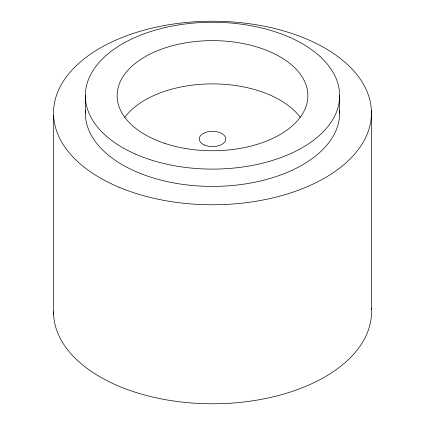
<?xml version="1.0" encoding="UTF-8"?>
<svg xmlns="http://www.w3.org/2000/svg" width="425" height="425" viewBox="0 0 425 425"><rect width="100%" height="100%" fill="white"/><g stroke="black" fill="none" stroke-linecap="round" stroke-linejoin="round"><path stroke-width="0.64" d="M371.408 110.654L371.408 309.666M339.665 95.689L339.665 112.997M85.335 95.689L85.335 112.997M53.593 115.334L53.593 314.346M371.338 308.401A158.961 91.773 0 0 1 215.464 403.766A158.961 91.773 0 0 1 53.539 311.822M339.591 110.436A127.165 73.419 0 0 1 212.5 186.416A127.165 73.419 0 0 1 85.409 110.436M124.753 117.369A95.375 55.064 0 0 1 212.5 83.89A95.375 55.064 0 0 1 300.247 117.369M118.984 187.207A158.961 91.773 0 0 0 370.579 122.644A158.961 91.773 0 0 0 147.942 29.128A158.961 91.773 0 0 0 118.984 187.207M135.086 153.935A127.165 73.419 0 0 0 338.582 105.272A127.165 73.419 0 0 0 163.837 27.859A127.165 73.419 0 0 0 135.086 153.935M164.81 143.374A95.375 55.064 0 0 0 307.875 95.689A95.375 55.064 0 0 0 164.81 48.004A95.375 55.064 0 0 0 164.81 143.374M204.436 145.021A13.244 7.65 0 0 0 225.633 139.952A13.244 7.65 0 0 0 207.432 131.888A13.244 7.65 0 0 0 204.436 145.021"/></g></svg>
